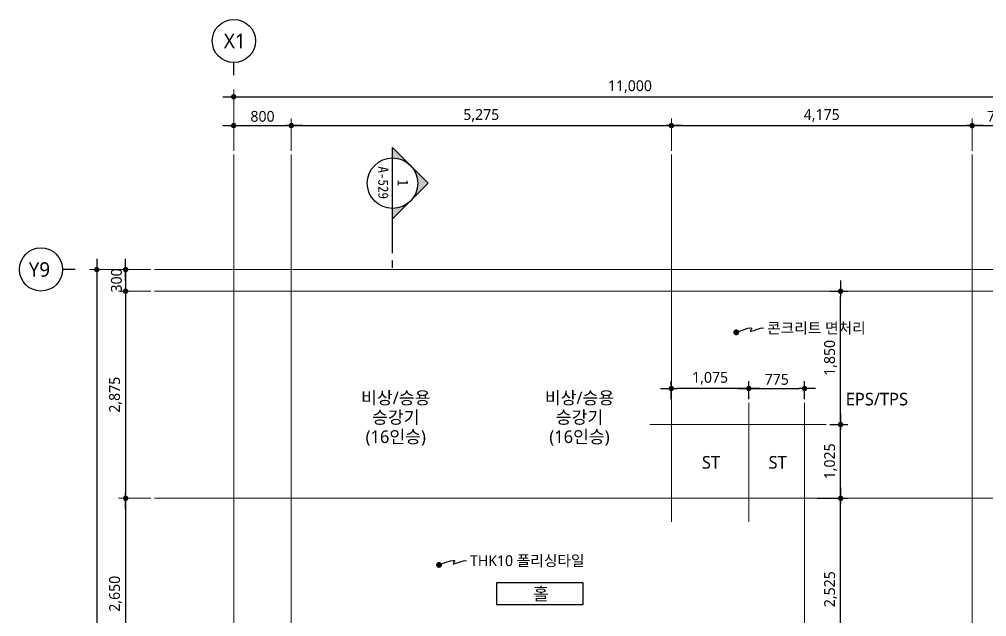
# Model space of a CAD drawing. Header units: millimetres. Extents: x 1424731 to 1631737, y 707248 to 849681.
# Drawn here: x 1526899 to 1540326, y 760088 to 768381 of the extents above; entities that cross this region are included whole.
import ezdxf
from ezdxf.enums import TextEntityAlignment as Align

# ---------------------------------------------------------------- set-up
doc = ezdxf.new("R2010")
doc.units = ezdxf.units.MM
doc.header["$MEASUREMENT"] = 0
doc.linetypes.add('CEN', pattern=[62, 60, -1, 0, -1])
doc.layers.get('0').update_dxf_attribs({"linetype": 'CONTINUOUS'})
for name, color, linetype, lineweight in [('A-AXIS-BUBL', 7, 'CONTINUOUS', 25), ('A-CNTL', 1, 'CEN', 15), ('A-DIMS', 7, 'CONTINUOUS', 25), ('A-MKXS-LEAD', 7, 'CONTINUOUS', 25), ('A-MKXS-MAK1', 3, 'CONTINUOUS', 25), ('A-MKXS-TEXT1', 3, 'CONTINUOUS', 25), ('A-MKXS-TEXT2', 7, 'CONTINUOUS', 25), ('A-MKXX-NAME', 3, 'CONTINUOUS', 25), ('A-MKXX-SYMB', 7, 'CONTINUOUS', 25), ('A-XXXX-TXT2', 3, 'CONTINUOUS', 25)]:
    doc.layers.add(name, color=color, linetype=linetype, lineweight=lineweight)
doc.styles.add('HY울릉도L', font='')
doc.styles.add('돋움체', font='')
doc.styles.add('맑은고딕', font='malgun.ttf')
doc.styles.get('HY울릉도L').set_extended_font_data('HYwulM')
doc.styles.get('돋움체').set_extended_font_data('DotumChe')
doc.dimstyles.new('CDIM', dxfattribs={"dimtxt": 3, "dimasz": 1.5, "dimexe": 2, "dimexo": 1, "dimgap": 1, "dimtad": 1, "dimdec": 0, "dimrnd": 0.5, "dimzin": 0, "dimdsep": 32, "dimlunit": 6, "dimtxsty": 'HY울릉도L', "dimblk1": '_CIDOT', "dimblk2": '_CIDOT', "dimsah": 1, "dimcen": 5.5, "dimclrd": 2, "dimclre": 2, "dimclrt": 7, "dimadec": 0, "dimazin": 0, "dimtfac": 1, "dimtdec": 0, "dimtix": 1, "dimtmove": 2, "dimatfit": 1, "dimldrblk": '_CIDOT', "dimfxl": 1, "dimtolj": 1, "dimtzin": 0, "dimlwd": -1, "dimarcsym": 0})

# ---------------------------------------------------------------- blocks, each defined once
blk = doc.blocks.new('_CIDOT')
at = {"color": 0, "linetype": 'ByBlock'}
blk.add_line((2, 0), (-1, 0), dxfattribs=at)
at = {"color": 0, "linetype": 'ByBlock', "const_width": 0.5}
blk.add_lwpolyline([(-0.25, 0, 1), (0.25, 0, 1)], format="xyb", close=True, dxfattribs=at)
blk = doc.blocks.new('*D522')
at = {"layer": 'A-DIMS', "transparency": 16777216}
for p, q in [((-1500, 75), (-1500, 150)), ((-1500, 0), (-1500, -300)), ((-1500, -375), (-1500, -450))]:
    blk.add_line(p, q, dxfattribs=at)
at = {"layer": 'A-DIMS', "lineweight": -2, "transparency": 16777216}
for p, q in [((-1150, 0), (-1600, 0)), ((-1150, -300), (-1600, -300))]:
    blk.add_line(p, q, dxfattribs=at)
at = {"layer": 'A-DIMS', "transparency": 16777216, "xscale": 75, "yscale": 75, "zscale": 75}
for p, rotation in [((-1500, 0), 270), ((-1500, -300), 90)]:
    blk.add_blockref('_CIDOT', p, dxfattribs=dict(at, rotation=rotation))
at = {"layer": 'A-DIMS', "color": 3, "transparency": 16777216, "insert": (-1627, -150), "char_height": 150, "attachment_point": 5, "rotation": 90, "style": '맑은고딕'}
blk.add_mtext('\\A1;300', dxfattribs=at)
blk = doc.blocks.new('*D523')
at = {"layer": 'A-DIMS', "lineweight": -2, "transparency": 16777216}
for p, q in [((800, 1650), (800, 2100)), ((6075, 1650), (6075, 2100))]:
    blk.add_line(p, q, dxfattribs=at)
at = {"layer": 'A-DIMS', "transparency": 16777216}
blk.add_line((875, 2000), (6000, 2000), dxfattribs=at)
at = {"layer": 'A-DIMS', "transparency": 16777216, "xscale": 75, "yscale": 75, "zscale": 75, "rotation": 180}
blk.add_blockref('_CIDOT', (800, 2000), dxfattribs=at)
at = {"layer": 'A-DIMS', "transparency": 16777216, "xscale": 75, "yscale": 75, "zscale": 75}
blk.add_blockref('_CIDOT', (6075, 2000), dxfattribs=at)
at = {"layer": 'A-DIMS', "color": 3, "transparency": 16777216, "insert": (3437, 2140), "char_height": 150, "attachment_point": 5, "style": '맑은고딕'}
blk.add_mtext('\\A1;5,275', dxfattribs=at)
blk = doc.blocks.new('*D524')
at = {"layer": 'A-DIMS', "lineweight": -2, "transparency": 16777216}
for p, q in [((0, 1650), (0, 2500)), ((11000, 1650), (11000, 2500))]:
    blk.add_line(p, q, dxfattribs=at)
at = {"layer": 'A-DIMS', "transparency": 16777216}
blk.add_line((75, 2400), (10925, 2400), dxfattribs=at)
at = {"layer": 'A-DIMS', "transparency": 16777216, "xscale": 75, "yscale": 75, "zscale": 75, "rotation": 180}
blk.add_blockref('_CIDOT', (0, 2400), dxfattribs=at)
at = {"layer": 'A-DIMS', "transparency": 16777216, "xscale": 75, "yscale": 75, "zscale": 75}
blk.add_blockref('_CIDOT', (11000, 2400), dxfattribs=at)
at = {"layer": 'A-DIMS', "color": 3, "transparency": 16777216, "insert": (5500, 2540), "char_height": 150, "attachment_point": 5, "style": '맑은고딕'}
blk.add_mtext('\\A1;11,000', dxfattribs=at)
blk = doc.blocks.new('*D525')
at = {"layer": 'A-DIMS', "lineweight": -2, "transparency": 16777216}
for p, q in [((0, 1650), (0, 2100)), ((800, 1650), (800, 2100))]:
    blk.add_line(p, q, dxfattribs=at)
at = {"layer": 'A-DIMS', "transparency": 16777216}
blk.add_line((75, 2000), (725, 2000), dxfattribs=at)
at = {"layer": 'A-DIMS', "transparency": 16777216, "xscale": 75, "yscale": 75, "zscale": 75, "rotation": 180}
blk.add_blockref('_CIDOT', (0, 2000), dxfattribs=at)
at = {"layer": 'A-DIMS', "transparency": 16777216, "xscale": 75, "yscale": 75, "zscale": 75}
blk.add_blockref('_CIDOT', (800, 2000), dxfattribs=at)
at = {"layer": 'A-DIMS', "color": 3, "transparency": 16777216, "insert": (400, 2127), "char_height": 150, "attachment_point": 5, "style": '맑은고딕'}
blk.add_mtext('\\A1;800', dxfattribs=at)
blk = doc.blocks.new('*D526')
at = {"layer": 'A-DIMS', "lineweight": -2, "transparency": 16777216}
for p, q in [((6075, 1650), (6075, 2100)), ((10250, 1650), (10250, 2100))]:
    blk.add_line(p, q, dxfattribs=at)
at = {"layer": 'A-DIMS', "transparency": 16777216}
blk.add_line((6150, 2000), (10175, 2000), dxfattribs=at)
at = {"layer": 'A-DIMS', "transparency": 16777216, "xscale": 75, "yscale": 75, "zscale": 75, "rotation": 180}
blk.add_blockref('_CIDOT', (6075, 2000), dxfattribs=at)
at = {"layer": 'A-DIMS', "transparency": 16777216, "xscale": 75, "yscale": 75, "zscale": 75}
blk.add_blockref('_CIDOT', (10250, 2000), dxfattribs=at)
at = {"layer": 'A-DIMS', "color": 3, "transparency": 16777216, "insert": (8162, 2140), "char_height": 150, "attachment_point": 5, "style": '맑은고딕'}
blk.add_mtext('\\A1;4,175', dxfattribs=at)
blk = doc.blocks.new('*D527')
at = {"layer": 'A-DIMS', "lineweight": -2, "transparency": 16777216}
for p, q in [((10250, 1650), (10250, 2100)), ((11000, 1650), (11000, 2100))]:
    blk.add_line(p, q, dxfattribs=at)
at = {"layer": 'A-DIMS', "transparency": 16777216}
blk.add_line((10325, 2000), (10925, 2000), dxfattribs=at)
at = {"layer": 'A-DIMS', "transparency": 16777216, "xscale": 75, "yscale": 75, "zscale": 75, "rotation": 180}
blk.add_blockref('_CIDOT', (10250, 2000), dxfattribs=at)
at = {"layer": 'A-DIMS', "transparency": 16777216, "xscale": 75, "yscale": 75, "zscale": 75}
blk.add_blockref('_CIDOT', (11000, 2000), dxfattribs=at)
at = {"layer": 'A-DIMS', "color": 3, "transparency": 16777216, "insert": (10625, 2127), "char_height": 150, "attachment_point": 5, "style": '맑은고딕'}
blk.add_mtext('\\A1;750', dxfattribs=at)
blk = doc.blocks.new('*D528')
at = {"layer": 'A-DIMS', "lineweight": -2, "transparency": 16777216}
for p, q in [((-1150, 0), (-2000, 0)), ((-1150, -13000), (-2000, -13000))]:
    blk.add_line(p, q, dxfattribs=at)
at = {"layer": 'A-DIMS', "transparency": 16777216}
blk.add_line((-1900, -75), (-1900, -12925), dxfattribs=at)
at = {"layer": 'A-DIMS', "transparency": 16777216, "xscale": 75, "yscale": 75, "zscale": 75}
for p, rotation in [((-1900, 0), 90), ((-1900, -13000), 270)]:
    blk.add_blockref('_CIDOT', p, dxfattribs=dict(at, rotation=rotation))
at = {"layer": 'A-DIMS', "color": 3, "transparency": 16777216, "insert": (-2040, -6500), "char_height": 150, "attachment_point": 5, "rotation": 90, "style": '맑은고딕'}
blk.add_mtext('\\A1;13,000', dxfattribs=at)
blk = doc.blocks.new('*D529')
at = {"layer": 'A-DIMS', "lineweight": -2, "transparency": 16777216}
for p, q in [((-1150, -300), (-1600, -300)), ((-1150, -3175), (-1600, -3175))]:
    blk.add_line(p, q, dxfattribs=at)
at = {"layer": 'A-DIMS', "transparency": 16777216}
blk.add_line((-1500, -375), (-1500, -3100), dxfattribs=at)
at = {"layer": 'A-DIMS', "transparency": 16777216, "xscale": 75, "yscale": 75, "zscale": 75}
for p, rotation in [((-1500, -300), 90), ((-1500, -3175), 270)]:
    blk.add_blockref('_CIDOT', p, dxfattribs=dict(at, rotation=rotation))
at = {"layer": 'A-DIMS', "color": 3, "transparency": 16777216, "insert": (-1640, -1737), "char_height": 150, "attachment_point": 5, "rotation": 90, "style": '맑은고딕'}
blk.add_mtext('\\A1;2,875', dxfattribs=at)
blk = doc.blocks.new('*D530')
at = {"layer": 'A-DIMS', "lineweight": -2, "transparency": 16777216}
for p, q in [((-1150, -3175), (-1600, -3175)), ((-1150, -5825), (-1600, -5825))]:
    blk.add_line(p, q, dxfattribs=at)
at = {"layer": 'A-DIMS', "transparency": 16777216}
blk.add_line((-1500, -3250), (-1500, -5750), dxfattribs=at)
at = {"layer": 'A-DIMS', "transparency": 16777216, "xscale": 75, "yscale": 75, "zscale": 75}
for p, rotation in [((-1500, -3175), 90), ((-1500, -5825), 270)]:
    blk.add_blockref('_CIDOT', p, dxfattribs=dict(at, rotation=rotation))
at = {"layer": 'A-DIMS', "color": 3, "transparency": 16777216, "insert": (-1640, -4500), "char_height": 150, "attachment_point": 5, "rotation": 90, "style": '맑은고딕'}
blk.add_mtext('\\A1;2,650', dxfattribs=at)
blk = doc.blocks.new('CORE 4- 단면')
at = {"layer": 'A-MKXS-MAK1'}
h = blk.add_hatch(color=256, dxfattribs=at)
h.paths.add_polyline_path([(3895, 11325), (3647, 11078, 0.414214), (3647, 11572)])
h.paths.add_polyline_path([(3647, 11078), (3400, 10830), (3400, 10975, 0.198912)])
h.paths.add_polyline_path([(3647, 11572, 0.198912), (3400, 11675), (3400, 11820)])
h = blk.add_hatch(color=256, dxfattribs=at)
h.paths.add_polyline_path([(495, 845), (742, 597, 0.414214), (247, 597)])
h.paths.add_polyline_path([(742, 597), (990, 350), (845, 350, 0.198912)])
h.paths.add_polyline_path([(247, 597, 0.198912), (145, 350), (0, 350)])
for points in [[(12845, 650), (12945, 650), (12945, 350), (12845, 350)], [(3700, -3575), (3700, -3675), (3400, -3675), (3400, -3575)]]:
    blk.add_hatch(color=256, dxfattribs=at).paths.add_polyline_path(points)
for p, q in [((3400, 11820), (3895, 11325)), ((3400, 10352), (3400, 11820)), ((3400, 10830), (3895, 11325)), ((3400, 10152), (3400, 10252)), ((0, 350), (495, 845)), ((990, 350), (495, 845)), ((12945, 650), (12845, 650)), ((12845, 350), (12845, 650)), ((12945, 350), (12945, 650)), ((1468, 350), (0, 350)), ((1668, 350), (1568, 350)), ((12182, 350), (12082, 350)), ((12945, 350), (12282, 350)), ((3400, -2912), (3400, -2812)), ((3400, -3675), (3400, -3012)), ((3400, -3575), (3700, -3575)), ((3700, -3675), (3700, -3575)), ((3400, -3675), (3700, -3675))]:
    blk.add_line(p, q, dxfattribs=at)
for centre in [(3400, 11325), (495, 350)]:
    blk.add_circle(centre, 350, dxfattribs=at)
at = {"layer": 'A-MKXS-TEXT2', "style": '돋움체'}
for s, height, p in [('A-529', 140, (3272, 11332)), ('1', 150, (3544, 11329))]:
    blk.add_text(s, height=height, rotation=270, dxfattribs=at).set_placement(p, align=Align.MIDDLE)
for s, height, p in [('1', 150, (491, 494)), ('A-528', 140, (488, 222))]:
    blk.add_text(s, height=height, dxfattribs=at).set_placement(p, align=Align.MIDDLE)
blk = doc.blocks.new('비상승용승강기16인승')
at = {"layer": 'A-MKXX-NAME', "style": '맑은고딕'}
for s, p in [('비상/승용', (0, 270)), ('승강기', (0, 0)), ('(16인승)', (0, -270))]:
    blk.add_text(s, height=175, dxfattribs=at).set_placement(p, align=Align.MIDDLE_CENTER)
blk = doc.blocks.new('*D568')
at = {"layer": 'A-DIMS', "lineweight": -2, "transparency": 16777216}
for p, q in [((1538149, 762756), (1538399, 762756)), ((1538149, 761731), (1538399, 761731))]:
    blk.add_line(p, q, dxfattribs=at)
at = {"layer": 'A-DIMS', "transparency": 16777216}
blk.add_line((1538299, 761806), (1538299, 762681), dxfattribs=at)
at = {"layer": 'A-DIMS', "transparency": 16777216, "xscale": 75, "yscale": 75, "zscale": 75}
for p, rotation in [((1538299, 762756), 90), ((1538299, 761731), 270)]:
    blk.add_blockref('_CIDOT', p, dxfattribs=dict(at, rotation=rotation))
at = {"layer": 'A-DIMS', "color": 3, "transparency": 16777216, "insert": (1538159, 762244), "char_height": 150, "attachment_point": 5, "rotation": 90, "style": '맑은고딕'}
blk.add_mtext('\\A1;1,025', dxfattribs=at)
blk = doc.blocks.new('*D569')
at = {"layer": 'A-DIMS', "lineweight": -2, "transparency": 16777216}
for p, q in [((1538149, 764606), (1538399, 764606)), ((1538149, 762756), (1538399, 762756))]:
    blk.add_line(p, q, dxfattribs=at)
at = {"layer": 'A-DIMS', "transparency": 16777216}
blk.add_line((1538299, 762831), (1538299, 764531), dxfattribs=at)
at = {"layer": 'A-DIMS', "transparency": 16777216, "xscale": 75, "yscale": 75, "zscale": 75}
for p, rotation in [((1538299, 764606), 90), ((1538299, 762756), 270)]:
    blk.add_blockref('_CIDOT', p, dxfattribs=dict(at, rotation=rotation))
at = {"layer": 'A-DIMS', "color": 3, "transparency": 16777216, "insert": (1538159, 763681), "char_height": 150, "attachment_point": 5, "rotation": 90, "style": '맑은고딕'}
blk.add_mtext('\\A1;1,850', dxfattribs=at)
blk = doc.blocks.new('*D570')
at = {"layer": 'A-DIMS', "lineweight": -2, "transparency": 16777216}
for p, q in [((1537024, 763106), (1537024, 763356)), ((1537799, 763106), (1537799, 763356))]:
    blk.add_line(p, q, dxfattribs=at)
at = {"layer": 'A-DIMS', "transparency": 16777216}
blk.add_line((1537099, 763256), (1537724, 763256), dxfattribs=at)
at = {"layer": 'A-DIMS', "transparency": 16777216, "xscale": 75, "yscale": 75, "zscale": 75, "rotation": 180}
blk.add_blockref('_CIDOT', (1537024, 763256), dxfattribs=at)
at = {"layer": 'A-DIMS', "transparency": 16777216, "xscale": 75, "yscale": 75, "zscale": 75}
blk.add_blockref('_CIDOT', (1537799, 763256), dxfattribs=at)
at = {"layer": 'A-DIMS', "color": 3, "transparency": 16777216, "insert": (1537412, 763382), "char_height": 150, "attachment_point": 5, "style": '맑은고딕'}
blk.add_mtext('\\A1;775', dxfattribs=at)
blk = doc.blocks.new('*D571')
at = {"layer": 'A-DIMS', "lineweight": -2, "transparency": 16777216}
for p, q in [((1535949, 763106), (1535949, 763356)), ((1537024, 763106), (1537024, 763356))]:
    blk.add_line(p, q, dxfattribs=at)
at = {"layer": 'A-DIMS', "transparency": 16777216}
blk.add_line((1536949, 763256), (1536024, 763256), dxfattribs=at)
at = {"layer": 'A-DIMS', "transparency": 16777216, "xscale": 75, "yscale": 75, "zscale": 75, "rotation": 180}
blk.add_blockref('_CIDOT', (1535949, 763256), dxfattribs=at)
at = {"layer": 'A-DIMS', "transparency": 16777216, "xscale": 75, "yscale": 75, "zscale": 75}
blk.add_blockref('_CIDOT', (1537024, 763256), dxfattribs=at)
at = {"layer": 'A-DIMS', "color": 3, "transparency": 16777216, "insert": (1536487, 763397), "char_height": 150, "attachment_point": 5, "style": '맑은고딕'}
blk.add_mtext('\\A1;1,075', dxfattribs=at)
blk = doc.blocks.new('*D1114')
at = {"layer": 'A-DIMS', "lineweight": -2, "transparency": 16777216}
for p, q in [((1537974, 761731), (1538399, 761731)), ((1537974, 759206), (1538399, 759206))]:
    blk.add_line(p, q, dxfattribs=at)
at = {"layer": 'A-DIMS', "transparency": 16777216}
blk.add_line((1538299, 759281), (1538299, 761656), dxfattribs=at)
at = {"layer": 'A-DIMS', "transparency": 16777216, "xscale": 75, "yscale": 75, "zscale": 75}
for p, rotation in [((1538299, 761731), 90), ((1538299, 759206), 270)]:
    blk.add_blockref('_CIDOT', p, dxfattribs=dict(at, rotation=rotation))
at = {"layer": 'A-DIMS', "color": 3, "transparency": 16777216, "insert": (1538159, 760469), "char_height": 150, "attachment_point": 5, "rotation": 90, "style": '맑은고딕'}
blk.add_mtext('\\A1;2,525', dxfattribs=at)
blk = doc.blocks.new('CORE1_GRID')
at = {"layer": 'A-AXIS-BUBL', "ltscale": 0.2}
for p, q in [((0, 2700), (0, 2875)), ((-2200, 0), (-2375, 0))]:
    blk.add_line(p, q, dxfattribs=at)
for centre in [(2.9, 3175), (-2675, 2.9)]:
    blk.add_circle(centre, 300, dxfattribs=at)
at = {"layer": 'A-CNTL'}
for p, q in [((0, 1600), (0, -14200)), ((800, 1600), (800, -14200)), ((6075, 1600), (6075, -3500)), ((10250, 1600), (10250, -12600)), ((-1100, 0), (12150, 0)), ((-1100, -300), (12150, -300)), ((7150, -1850), (7150, -3500)), ((7925, -1850), (7925, -12600)), ((5775, -2150), (8225, -2150)), ((-1100, -3175), (12150, -3175))]:
    blk.add_line(p, q, dxfattribs=at)
at = {"layer": 'A-XXXX-TXT2', "ltscale": 0.2, "style": '맑은고딕'}
for s, p in [('X1', (15, 3174.3)), ('Y9 ', (-2662.9, 2.3))]:
    blk.add_text(s, height=200, dxfattribs=at).set_placement(p, align=Align.MIDDLE)
at = {"layer": 'A-DIMS'}
for base, p1, p2, picture, middle in [((11000, 2400), (0, 1600), (11000, 1600), '*D524', (5500, 2540.5)), ((800, 2000), (0, 1600), (800, 1600), '*D525', (400, 2127.5)), ((6075, 2000), (800, 1600), (6075, 1600), '*D523', (3437.5, 2140.1)), ((10250, 2000), (6075, 1600), (10250, 1600), '*D526', (8162.5, 2140.5)), ((11000, 2000), (10250, 1600), (11000, 1600), '*D527', (10625, 2127.5))]:
    dim = blk.add_linear_dim(base=base, p1=p1, p2=p2, dimstyle='CDIM', override={"dimscale": 50, "dimtxsty": '맑은고딕', "dimclrd": 256, "dimclre": 256, "dimclrt": 3}, dxfattribs=at)
    dim.commit()
    dim.dimension.update_dxf_attribs({"geometry": picture, "text_midpoint": middle})
for base, p1, p2, picture, middle in [((-1900, -13000), (-1100, 0), (-1100, -13000), '*D528', (-2040.5, -6500)), ((-1500, -300), (-1100, 0), (-1100, -300), '*D522', (-1627.5, -150)), ((-1500, -3175), (-1100, -300), (-1100, -3175), '*D529', (-1640.1, -1737.5)), ((-1500, -5825), (-1100, -3175), (-1100, -5825), '*D530', (-1640.1, -4500))]:
    dim = blk.add_linear_dim(base=base, p1=p1, p2=p2, angle=90, dimstyle='CDIM', override={"dimscale": 50, "dimtxsty": '맑은고딕', "dimclrd": 256, "dimclre": 256, "dimclrt": 3}, dxfattribs=at)
    dim.commit()
    dim.dimension.update_dxf_attribs({"geometry": picture, "text_midpoint": middle})

msp = doc.modelspace()

# ---------------------------------------------------------------- linework, layer by layer
at = {"layer": 'A-MKXS-LEAD', "const_width": 40}
for points in [[(1536829.7, 764037.6, 1), (1536871.1, 764033.4, 1)], [(1532704.6, 760808.6, 1), (1532746, 760804.4, 1)]]:
    msp.add_lwpolyline(points, format="xyb", close=True, dxfattribs=at)
at = {"layer": 'A-MKXS-LEAD'}
for points in [[(1536849.6, 764035.2), (1536947.3, 764072.1), (1537011, 764091.9), (1537047.3, 764098.4), (1537062.6, 764094.9), (1537063.8, 764085), (1537057.3, 764072.2), (1537049.8, 764060), (1537047.8, 764051.9), (1537056.5, 764050.6), (1537074.6, 764055), (1537099.5, 764063.2), (1537128.4, 764073.3), (1537158.6, 764083.4), (1537187.4, 764091.6), (1537212.1, 764095.9), (1537229.9, 764094.5)], [(1532724.5, 760806.2), (1532822.2, 760843), (1532885.9, 760862.9), (1532922.2, 760869.4), (1532937.6, 760865.9), (1532938.7, 760856), (1532932.2, 760843.2), (1532924.7, 760831), (1532922.7, 760822.9), (1532931.4, 760821.6), (1532949.5, 760826), (1532974.4, 760834.2), (1533003.3, 760844.3), (1533033.5, 760854.4), (1533062.3, 760862.6), (1533087, 760866.9), (1533104.9, 760865.4)]]:
    msp.add_lwpolyline(points, dxfattribs=at)
at = {"layer": 'A-MKXX-SYMB'}
msp.add_lwpolyline([(1533524.5, 760256.2), (1534724.5, 760256.2), (1534724.5, 760556.2), (1533524.5, 760556.2)], close=True, dxfattribs=at)

# ---------------------------------------------------------------- block references
msp.add_blockref('CORE 4- 단면', (1528679.5, 754781.2))
at = {"layer": 'A-CNTL'}
msp.add_blockref('CORE1_GRID', (1529874.5, 764906.2), dxfattribs=at)
at = {"layer": 'A-MKXX-NAME'}
for p in [(1532124.5, 762856.2), (1534674.5, 762856.2)]:
    msp.add_blockref('비상승용승강기16인승', p, dxfattribs=at)

# ---------------------------------------------------------------- texts
at = {"layer": 'A-MKXS-TEXT1', "style": '맑은고딕'}
for s, p in [('콘크리트 면처리', (1537279.1, 764094.1)), ('THK10 폴리싱타일', (1533154.9, 760865.4))]:
    msp.add_text(s, height=150, dxfattribs=at).set_placement(p, align=Align.MIDDLE_LEFT)
at = {"layer": 'A-MKXX-NAME', "style": '맑은고딕'}
for s, p in [('EPS/TPS', (1538802.4, 763109)), ('ST', (1536499.5, 762231.2)), ('ST', (1537424.5, 762231.2)), ('홀', (1534139, 760406.2))]:
    msp.add_text(s, height=175, dxfattribs=at).set_placement(p, align=Align.MIDDLE_CENTER)

# ---------------------------------------------------------------- dimensions: what is measured, and where the dimension line sits
at = {"layer": 'A-DIMS'}
for base, p1, p2, angle, picture, middle in [((1538299.5, 764606.2), (1538099.5, 762756.2), (1538099.5, 764606.2), 90, '*D569', (1538159, 763681.2)), ((1535949.5, 763256.2), (1537024.5, 763056.2), (1535949.5, 763056.2), 180, '*D571', (1536487, 763396.7)), ((1538299.5, 762756.2), (1538099.5, 761731.2), (1538099.5, 762756.2), 90, '*D568', (1538159, 762243.7)), ((1538299.5, 761731.2), (1537924.5, 759206.2), (1537924.5, 761731.2), 90, '*D1114', (1538159.4, 760468.7))]:
    dim = msp.add_linear_dim(base=base, p1=p1, p2=p2, angle=angle, dimstyle='CDIM', override={"dimscale": 50, "dimtxsty": '맑은고딕', "dimclrd": 256, "dimclre": 256, "dimclrt": 3}, dxfattribs=at)
    dim.commit()
    dim.dimension.update_dxf_attribs({"geometry": picture, "text_midpoint": middle})
dim = msp.add_linear_dim(base=(1537799.5, 763256.2), p1=(1537024.5, 763056.2), p2=(1537799.5, 763056.2), dimstyle='CDIM', override={"dimscale": 50, "dimtxsty": '맑은고딕', "dimclrd": 256, "dimclre": 256, "dimclrt": 3}, dxfattribs=at)
dim.commit()
dim.dimension.update_dxf_attribs({"geometry": '*D570', "text_midpoint": (1537412, 763382.4)})

doc.saveas('drawing.dxf')
